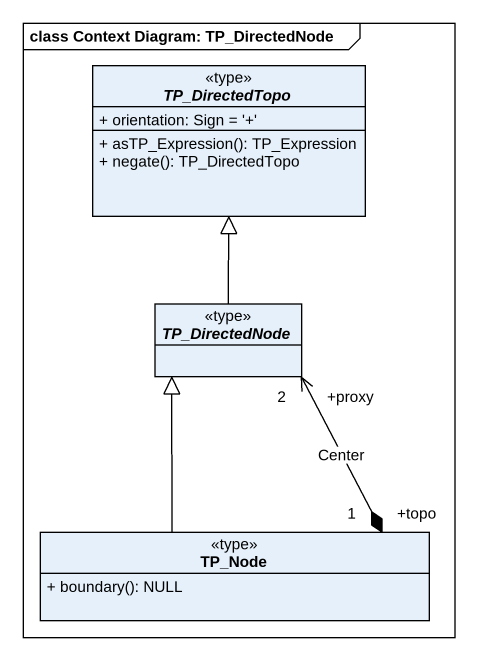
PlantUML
@startuml
mainframe class Context Diagram: TP_DirectedNode
hide circle
hide empty members
skinparam classAttributeIconSize 0
abstract class TP_DirectedTopo <<type>> {
  + orientation: Sign = '+'
  + asTP_Expression(): TP_Expression
  + negate(): TP_DirectedTopo
}
abstract class TP_DirectedNode <<type>>
class TP_Node <<type>> {
  + boundary(): NULL
}
TP_DirectedNode -up-|> TP_DirectedTopo
TP_DirectedNode "+proxy\n2" <--* "+topo\n1" TP_Node : Center
TP_Node -up-|> TP_DirectedNode
@enduml
